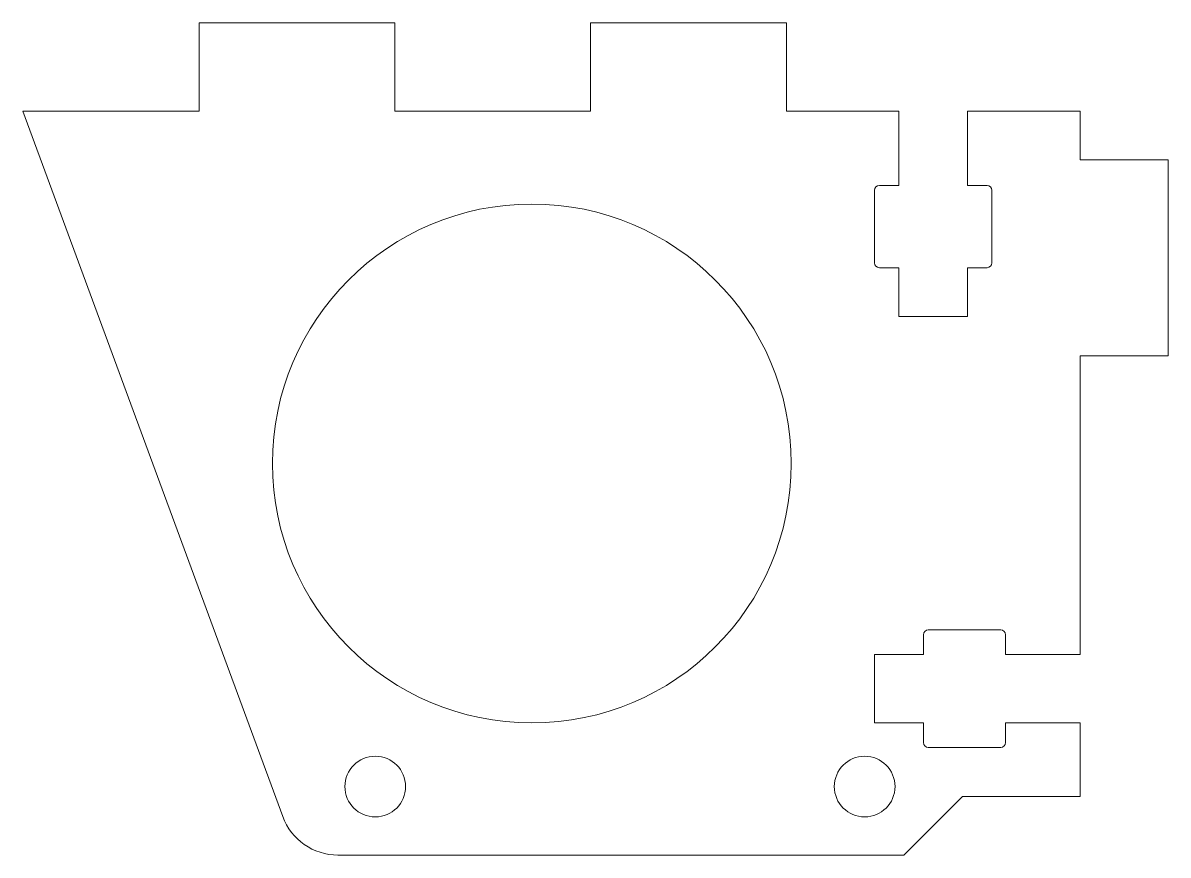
# Model space of a CAD drawing. Header units: millimetres. Extents: x -54 to 4.5, y -38 to 4.5.
import ezdxf

# ---------------------------------------------------------------- set-up
doc = ezdxf.new("R2010")
doc.units = ezdxf.units.MM

msp = doc.modelspace()

# ---------------------------------------------------------------- linework, layer by layer
at = {"color": 7, "linetype": 'Continuous', "lineweight": 15}
for p, q in [((-35, 4.5), (-45, 4.5)), ((-45, 4.5), (-45, 0)), ((-35, 0), (-35, 4.5)), ((-15, 4.5), (-25, 4.5)), ((-25, 4.5), (-25, 0)), ((-15, 0), (-15, 4.5)), ((-45, 0), (-54, 0)), ((-54, 0), (-40.723, -36.037)), ((-25, 0), (-35, 0)), ((-9.25, 0), (-15, 0)), ((-9.25, -3.8), (-9.25, 0)), ((0, 0), (-5.75, 0)), ((-5.75, 0), (-5.75, -3.8)), ((0, -2.5), (0, 0)), ((4.5, -2.5), (0, -2.5)), ((4.5, -12.5), (4.5, -2.5)), ((-10.5, -7.75), (-10.5, -4.05)), ((-10.25, -3.8), (-9.25, -3.8)), ((-5.75, -3.8), (-4.75, -3.8)), ((-4.5, -4.05), (-4.5, -7.75)), ((-9.25, -8), (-10.25, -8)), ((-9.25, -10.5), (-9.25, -8)), ((-4.75, -8), (-5.75, -8)), ((-5.75, -8), (-5.75, -10.5)), ((-5.75, -10.5), (-9.25, -10.5)), ((0, -27.75), (0, -12.5)), ((0, -12.5), (4.5, -12.5)), ((-8, -26.75), (-8, -27.75)), ((-4.05, -26.5), (-7.75, -26.5)), ((-3.8, -27.75), (-3.8, -26.75)), ((-10.5, -27.75), (-10.5, -31.25)), ((-8, -27.75), (-10.5, -27.75)), ((0, -27.75), (-3.8, -27.75)), ((-10.5, -31.25), (-8, -31.25)), ((-8, -31.25), (-8, -32.25)), ((-3.8, -31.25), (0, -31.25)), ((-3.8, -32.25), (-3.8, -31.25)), ((0, -35), (0, -31.25)), ((-7.75, -32.5), (-4.05, -32.5)), ((-9, -38), (-6, -35)), ((-6, -35), (0, -35)), ((-37.908, -38), (-9, -38))]:
    msp.add_line(p, q, dxfattribs=at)
for centre, radius in [((-28, -18), 13.25), ((-36, -34.5), 1.55), ((-11, -34.5), 1.55)]:
    msp.add_circle(centre, radius, dxfattribs=at)
for centre, radius, start, end in [((-10.25, -4.05), 0.25, 90, 180), ((-4.75, -4.05), 0.25, 0, 90), ((-10.25, -7.75), 0.25, 180, 270), ((-4.75, -7.75), 0.25, 270, 0), ((-7.75, -26.75), 0.25, 90, 180), ((-4.05, -26.75), 0.25, 0, 90), ((-7.75, -32.25), 0.25, 180, 270), ((-4.05, -32.25), 0.25, 270, 0), ((-37.908, -35), 3, 200.22486, 270)]:
    msp.add_arc(centre, radius, start, end, dxfattribs=at)

doc.saveas('drawing.dxf')
